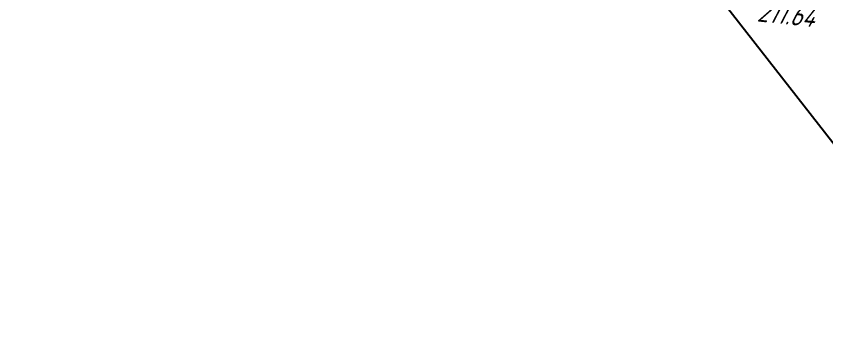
# Model space of a CAD drawing. Header units: millimetres. Extents: x -698 to 8131, y -704 to 4503.
# Drawn here: x 3492 to 3629.6, y 2493 to 2545.4 of the extents above; entities that cross this region are included whole.
import ezdxf

# ---------------------------------------------------------------- set-up
doc = ezdxf.new("R2010")
doc.units = ezdxf.units.MM
doc.linetypes.add('CONTI', pattern=[0])
doc.linetypes.add('STROT', pattern=[1.7, 0.5, -1.2])
doc.layers.add('PI_OTDEFAULT', color=172, linetype='CONTI')
doc.layers.add('разметка', color=7, linetype='Continuous')
doc.layers.add('ОСЬ_ВЕРХ_ПОКРЫТИЯ_ОСЬ', color=1, linetype='Continuous', lineweight=30)
doc.styles.add('eskd', font='isocpeui.ttf', dxfattribs={"width": 1.2})

msp = doc.modelspace()

# ---------------------------------------------------------------- linework, layer by layer
at = {"linetype": 'Continuous'}
msp.add_line((3654.79, 2493), (3495.66, 2696.68), dxfattribs=at)
at = {"layer": 'ОСЬ_ВЕРХ_ПОКРЫТИЯ_ОСЬ'}
msp.add_lwpolyline([(3368.25, 2579.61), (3537.78, 2572.67), (3537.78, 2572.67, -0.036618), (3842.96, 2537.69)], format="xyb", dxfattribs=at)
at = {"layer": 'разметка', "linetype": 'STROT', "lineweight": 30, "ltscale": 7}
msp.add_lwpolyline([(3406.7, 2578.04), (3537.78, 2572.67, -0.036618), (3842.96, 2537.69, 0.03316), (3928.35, 2525.12, 0.072993), (4015.11, 2533.1, 0.020856), (4064.1, 2547.91, -0.020825), (4113.09, 2562.73, -0.014356), (4129.94, 2566.3, -0.037499), (4219.57, 2573.48), (4284.76, 2575.44, 0.062532), (4334.3, 2581.08, 0.116616), (4374.42, 2603.64, 0.062555), (4404.98, 2643.04, -0.012407), (4435.1, 2687.85, -0.012892), (4450.75, 2708.34, -0.000817), (4471.66, 2733.24, 0.01158), (4492.03, 2758.57, 0.05392), (4507.5, 2786.87, 0.05392)], format="xyb", dxfattribs=at)

# ---------------------------------------------------------------- texts
at = {"layer": 'PI_OTDEFAULT', "color": 172, "style": 'eskd', "oblique": 10, "width": 0.8}
msp.add_text('211.64', height=3.5, rotation=354, dxfattribs=at).set_placement((3617.71, 2544.51))

doc.saveas('drawing.dxf')
